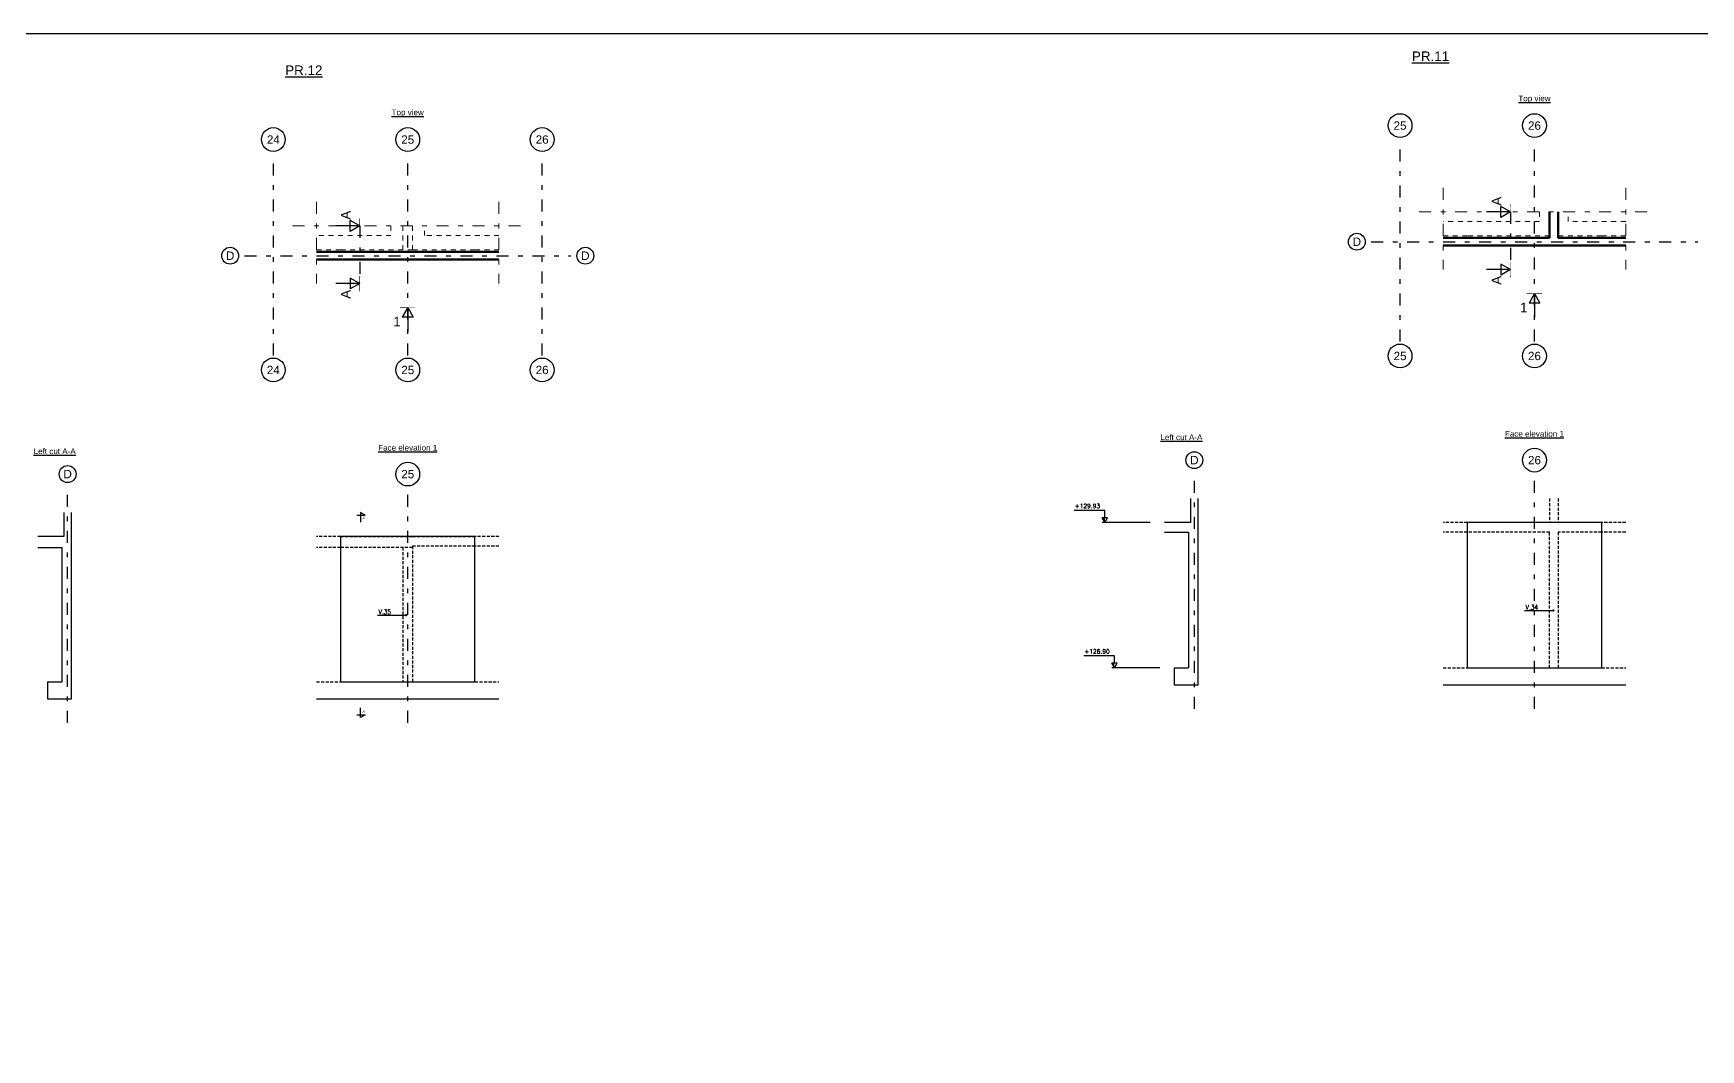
# Model space of a CAD drawing. Header units: millimetres. Extents: x -21776 to 63757, y -7870 to 8483.
# Drawn here: x 42691 to 46165, y -4478 to -2361 of the extents above; entities that cross this region are included whole.
import ezdxf
from ezdxf.enums import TextEntityAlignment as Align

# ---------------------------------------------------------------- set-up
doc = ezdxf.new("R2010")
doc.units = ezdxf.units.MM
for name, pattern in [('CACHE', [9.525, 6.35, -3.175]), ('GrDotted', [0.4, 0.1, -0.1, 0.1, -0.1]), ('GrFeatureAxis', [0.85, 0.25, -0.2, 0.1, -0.2, 0.1])]:
    doc.linetypes.add(name, pattern=pattern)
for name, color, linetype in [('COTATION', 1, 'Continuous'), ('GO-TEXTE', 9, 'Continuous'), ('Grid', 7, 'Continuous'), ('K_ENT_M_Building_PR.11', 7, 'Continuous'), ('K_ENT_M_Building_PR.12', 7, 'Continuous'), ('K_FOT_M_Building_PR.11', 7, 'Continuous'), ('K_FOT_M_Building_PR.12', 7, 'Continuous'), ('K_FOT_M_Building_V.46', 7, 'Continuous'), ('K_wAL_M_Building_PR.11', 7, 'Continuous'), ('K_wAL_M_Building_PR.12', 7, 'Continuous'), ('préfa v', 2, 'Continuous'), ('STR_TS_TXT', 7, 'Continuous'), ('STR_VOI-POT', 6, 'Continuous')]:
    doc.layers.add(name, color=color, linetype=linetype)
doc.styles.add('GrCut', font='swissli.ttf', dxfattribs={"height": 0.2})
doc.styles.add('GrDimensions', font='simplex.shx')
doc.styles.add('GrElevation', font='swissli.ttf', dxfattribs={"height": 0.2})
doc.styles.add('GrGrid', font='ARIAL.TTF', dxfattribs={"height": 0.17})
doc.styles.add('GrTitleDrawing', font='swissli.ttf', dxfattribs={"height": 0.2})
doc.styles.add('Lucida', font='')
doc.styles.add('TEXTE TS', font='romans.shx', dxfattribs={"width": 0.7, "oblique": 15})
doc.styles.get('Lucida').set_extended_font_data('Lucida Sans', italic=True)

# ---------------------------------------------------------------- blocks, each defined once
blk = doc.blocks.new('World Level Arrow 5_i')
at = {"color": 7, "linetype": 'Continuous', "lineweight": -3, "extrusion": (0, -1.22461e-16, -1)}
for p, q in [((0, 9.43), (0, -0.57)), ((-1, 0.57), (-1, -0.57)), ((0, 0), (-1, 0.57)), ((0, 0), (-1, -0.57))]:
    blk.add_line(p, q, dxfattribs=at)
blk.add_solid([(1, -0.57), (0, 0), (1, 0)], dxfattribs=at)

msp = doc.modelspace()

# ---------------------------------------------------------------- linework, layer by layer
at = {"layer": 'COTATION'}
for points in [[(43408.12909, -3572.87014), (43468.28482, -3572.87014)], [(45797.69285, -3563.16704), (45857.84858, -3563.16704)]]:
    msp.add_lwpolyline(points, dxfattribs=at)
at = {"layer": 'COTATION', "const_width": 2.5}
for points in [[(43467.03482, -3572.87014, 1), (43469.53482, -3572.87014, 1)], [(45856.59858, -3563.16704, 1), (45859.09858, -3563.16704, 1)]]:
    msp.add_lwpolyline(points, format="xyb", close=True, dxfattribs=at)
at = {"layer": 'GO-TEXTE', "flags": 128}
for points in [[(43365.20504, -3364.43379), (43382.85279, -3364.43379), (43373.17474, -3359.15373), (43373.17474, -3379.0752)], [(43365.20504, -3780.92939), (43382.85279, -3780.92939), (43373.17474, -3786.20944), (43373.17474, -3766.28797)]]:
    msp.add_lwpolyline(points, dxfattribs=at)
at = {"layer": 'Grid', "color": 4, "linetype": 'GrFeatureAxis', "lineweight": 25, "ltscale": 100}
for p, q in [((45538.58305, -3003.08968), (45538.58305, -2583.08718)), ((45818.58305, -3003.08968), (45818.58305, -2583.08718)), ((43191.38369, -3032.19922), (43191.38369, -2612.19672)), ((43471.38369, -3032.19922), (43471.38369, -2612.19672)), ((43751.38369, -3032.19922), (43751.38369, -2612.19672)), ((45478.58305, -2795.08968), (46158.58305, -2795.08968)), ((43131.38369, -2824.19922), (43811.38369, -2824.19922)), ((45110.02131, -3768.08352), (45110.02131, -3280.08252)), ((45818.58305, -3768.08352), (45818.58305, -3280.08252)), ((42762.82195, -3797.19305), (42762.82195, -3309.19205)), ((43471.38369, -3797.19305), (43471.38369, -3309.19205))]:
    msp.add_line(p, q, dxfattribs=at)
at = {"layer": 'Grid', "color": 1, "linetype": 'Continuous', "lineweight": 25, "ltscale": 100}
for centre, major_axis, start_param, end_param in [((45538.58305, -2553.08718), (17.51464, 17.51464), 5.4977871438, 11.780972451), ((45818.58305, -2553.08718), (17.51464, 17.51464), 5.4977871438, 11.780972451), ((43191.38369, -2582.19672), (17.51464, 17.51464), 5.4977871438, 11.780972451), ((43471.38369, -2582.19672), (17.51464, 17.51464), 5.4977871438, 11.780972451), ((43751.38369, -2582.19672), (17.51464, 17.51464), 5.4977871438, 11.780972451), ((45448.58305, -2795.08968), (12.4308, 12.4308), 5.4977871438, 11.780972451), ((43101.38369, -2824.19922), (12.4308, 12.4308), 5.4977871438, 11.780972451), ((43841.38369, -2824.19922), (12.4308, 12.4308), 5.4977871438, 11.780972451), ((45538.58305, -3033.08968), (17.51464, 17.51464), 5.4977871438, 11.780972451), ((45818.58305, -3033.08968), (17.51464, 17.51464), 5.4977871438, 11.780972451), ((43191.38369, -3062.19922), (17.51464, 17.51464), 5.4977871438, 11.780972451), ((43471.38369, -3062.19922), (17.51464, 17.51464), 5.4977871438, 11.780972451), ((43751.38369, -3062.19922), (17.51464, 17.51464), 5.4977871438, 11.780972451), ((45818.58305, -3250.08252), (-17.51464, 17.51464), 3.926990817, 10.2101761242), ((42762.82195, -3279.19205), (-12.4308, 12.4308), 3.926990817, 10.2101761242), ((43471.38369, -3279.19205), (-17.51464, 17.51464), 3.926990817, 10.2101761242), ((45110.02131, -3250.08252), (-12.4308, 12.4308), 3.926990817, 10.2101761242)]:
    msp.add_ellipse(centre, major_axis=major_axis, ratio=1, start_param=start_param, end_param=end_param, dxfattribs=at)
at = {"layer": 'K_ENT_M_Building_PR.11', "color": 9, "linetype": 'GrFeatureAxis', "lineweight": 20, "ltscale": 100}
for p, q in [((45628.58305, -2683.08718), (45628.58305, -2853.08968)), ((46008.58305, -2683.08718), (46008.58305, -2853.08968)), ((45578.58305, -2733.08718), (46058.58305, -2733.08718))]:
    msp.add_line(p, q, dxfattribs=at)
at = {"layer": 'K_ENT_M_Building_PR.11', "color": 7, "linetype": 'Continuous', "lineweight": -3, "ltscale": 100}
for p, q in [((45748.58305, -2733.08718), (45718.58305, -2733.08718)), ((45768.58305, -2733.08718), (45748.58305, -2721.74087)), ((45748.58305, -2744.43349), (45748.58305, -2721.74087)), ((45768.58305, -2733.08718), (45748.58305, -2733.08718)), ((45768.58305, -2733.08718), (45748.58305, -2744.43349)), ((45818.58305, -2903.08968), (45807.23674, -2923.08968)), ((45818.58305, -2903.08968), (45829.92935, -2923.08968)), ((45818.58305, -2903.08968), (45818.58305, -2923.08968)), ((45829.92935, -2923.08968), (45807.23674, -2923.08968)), ((45818.58305, -2923.08968), (45818.58305, -2953.08968))]:
    msp.add_line(p, q, dxfattribs=at)
at = {"layer": 'K_ENT_M_Building_PR.11', "color": 7, "linetype": 'Continuous', "lineweight": -3, "ltscale": 100, "extrusion": (0, -1.22461e-16, -1)}
for p, q in [((45768.58305, -2853.08968), (45748.58305, -2841.74337)), ((45748.58305, -2841.74337), (45748.58305, -2864.43599)), ((45748.58305, -2853.08968), (45718.58305, -2853.08968)), ((45768.58305, -2853.08968), (45748.58305, -2853.08968)), ((45768.58305, -2853.08968), (45748.58305, -2864.43599))]:
    msp.add_line(p, q, dxfattribs=at)
at = {"layer": 'K_ENT_M_Building_PR.11', "color": 120, "linetype": 'Continuous', "lineweight": -3}
for p, q in [((44918.69185, -3355.08252), (44859.69185, -3355.08252)), ((44918.69185, -3355.08252), (44859.69185, -3355.08252)), ((44923.69185, -3355.08252), (44918.69185, -3355.08252)), ((44923.69185, -3355.08252), (44918.69185, -3355.08252)), ((44923.69185, -3370.08252), (44923.69185, -3355.08252)), ((44923.69185, -3370.08252), (44923.69185, -3355.08252)), ((44938.69428, -3658.08352), (44879.69428, -3658.08352)), ((44938.69428, -3658.08352), (44879.69428, -3658.08352)), ((44943.69428, -3658.08352), (44938.69428, -3658.08352)), ((44943.69428, -3658.08352), (44938.69428, -3658.08352)), ((44943.69428, -3673.08352), (44943.69428, -3658.08352)), ((44943.69428, -3673.08352), (44943.69428, -3658.08352))]:
    msp.add_line(p, q, dxfattribs=at)
at = {"layer": 'K_ENT_M_Building_PR.11', "color": 7, "linetype": 'Continuous', "lineweight": -3, "ltscale": 100, "const_width": 1.2}
for points in [[(45768.60295, -2749.01239), (45768.56314, -2717.16198)], [(45834.50825, -2903.06977), (45802.65784, -2903.10959)]]:
    msp.add_lwpolyline(points, dxfattribs=at)
at = {"layer": 'K_ENT_M_Building_PR.11', "color": 7, "linetype": 'GrFeatureAxis', "lineweight": -3, "ltscale": 100}
msp.add_lwpolyline([(45768.58305, -2733.08718), (45768.58305, -2853.08968)], dxfattribs=at)
at = {"layer": 'K_ENT_M_Building_PR.11', "color": 7, "linetype": 'Continuous', "lineweight": -3, "ltscale": 100, "extrusion": (0, -1.22461e-16, -1), "const_width": 1.2}
msp.add_lwpolyline([(-45768.60295, -2837.16448), (-45768.56314, -2869.01489)], dxfattribs=at)
at = {"layer": 'K_ENT_M_Building_PR.12', "color": 9, "linetype": 'GrFeatureAxis', "lineweight": 20, "ltscale": 100}
for p, q in [((43281.38369, -2712.19672), (43281.38369, -2882.19922)), ((43661.38369, -2712.19672), (43661.38369, -2882.19922)), ((43231.38369, -2762.19672), (43711.38369, -2762.19672))]:
    msp.add_line(p, q, dxfattribs=at)
at = {"layer": 'K_ENT_M_Building_PR.12', "color": 7, "linetype": 'Continuous', "lineweight": -3, "ltscale": 100}
for p, q in [((43351.38369, -2762.19672), (43321.38369, -2762.19672)), ((43371.38369, -2762.19672), (43351.38369, -2750.85041)), ((43351.38369, -2773.54302), (43351.38369, -2750.85041)), ((43371.38369, -2762.19672), (43351.38369, -2762.19672)), ((43371.38369, -2762.19672), (43351.38369, -2773.54302)), ((43471.38369, -2932.19922), (43460.03738, -2952.19922)), ((43482.72999, -2952.19922), (43460.03738, -2952.19922)), ((43471.38369, -2932.19922), (43482.72999, -2952.19922)), ((43471.38369, -2932.19922), (43471.38369, -2952.19922)), ((43471.38369, -2952.19922), (43471.38369, -2982.19922))]:
    msp.add_line(p, q, dxfattribs=at)
at = {"layer": 'K_ENT_M_Building_PR.12', "color": 7, "linetype": 'Continuous', "lineweight": -3, "ltscale": 100, "extrusion": (0, -1.22461e-16, -1)}
for p, q in [((43351.38369, -2882.19922), (43321.38369, -2882.19922)), ((43371.38369, -2882.19922), (43351.38369, -2870.85291)), ((43351.38369, -2870.85291), (43351.38369, -2893.54552)), ((43371.38369, -2882.19922), (43351.38369, -2882.19922)), ((43371.38369, -2882.19922), (43351.38369, -2893.54552))]:
    msp.add_line(p, q, dxfattribs=at)
at = {"layer": 'K_ENT_M_Building_PR.12', "color": 7, "linetype": 'Continuous', "lineweight": -3, "ltscale": 100, "const_width": 1.2}
for points in [[(43371.40359, -2778.12192), (43371.36378, -2746.27151)], [(43487.30889, -2932.17931), (43455.45848, -2932.21912)]]:
    msp.add_lwpolyline(points, dxfattribs=at)
at = {"layer": 'K_ENT_M_Building_PR.12', "color": 7, "linetype": 'GrFeatureAxis', "lineweight": -3, "ltscale": 100}
msp.add_lwpolyline([(43371.38369, -2762.19672), (43371.38369, -2882.19922)], dxfattribs=at)
at = {"layer": 'K_ENT_M_Building_PR.12', "color": 7, "linetype": 'Continuous', "lineweight": -3, "ltscale": 100, "extrusion": (0, -1.22461e-16, -1), "const_width": 1.2}
msp.add_lwpolyline([(-43371.40359, -2866.27401), (-43371.36378, -2898.12442)], dxfattribs=at)
at = {"layer": 'K_FOT_M_Building_PR.11', "color": 9, "linetype": 'GrDotted', "lineweight": 15, "ltscale": 100}
for p, q in [((45829.11056, -2733.08718), (45829.11054, -2753.08968)), ((45889.11054, -2753.08949), (45889.11056, -2733.08718)), ((45829.11054, -2753.08968), (45628.58305, -2753.08944)), ((46008.58305, -2753.08959), (45889.11054, -2753.08949))]:
    msp.add_line(p, q, dxfattribs=at)
at = {"layer": 'K_FOT_M_Building_PR.12', "color": 9, "linetype": 'GrDotted', "lineweight": 15, "ltscale": 100}
for p, q in [((43436.38561, -2762.19672), (43436.38565, -2782.19922)), ((43506.38565, -2782.19891), (43506.38561, -2762.19672)), ((43436.38565, -2782.19922), (43281.38369, -2782.19906)), ((43661.38369, -2782.1991), (43506.38565, -2782.19891))]:
    msp.add_line(p, q, dxfattribs=at)
at = {"layer": 'K_FOT_M_Building_V.46', "color": 4, "linetype": 'Continuous', "ltscale": 100}
for p, q in [((43281.38369, -3747.19305), (43661.38369, -3747.19305)), ((45628.58305, -3718.08352), (46008.58305, -3718.08352))]:
    msp.add_line(p, q, dxfattribs=at)
for points in [[(45958.58305, -3683.08252), (45958.58305, -3380.08252), (45678.58305, -3380.08252), (45678.58305, -3683.08252)], [(43611.38369, -3712.19205), (43611.38369, -3409.19205), (43331.38369, -3409.19205), (43331.38369, -3712.19205)]]:
    msp.add_lwpolyline(points, close=True, dxfattribs=at)
at = {"layer": 'K_wAL_M_Building_PR.11', "color": 6, "linetype": 'Continuous', "lineweight": 60, "ltscale": 100}
for p, q in [((45850.0149, -2733.08718), (45850.0149, -2787.08968)), ((45868.1124, -2787.08968), (45868.1124, -2733.08718)), ((45850.0149, -2787.08968), (45628.58305, -2787.08968)), ((45628.58305, -2803.08968), (46008.58305, -2803.08968)), ((46008.58305, -2787.08968), (45868.1124, -2787.08968))]:
    msp.add_line(p, q, dxfattribs=at)
at = {"layer": 'K_wAL_M_Building_PR.11', "color": 9, "linetype": 'GrDotted', "lineweight": 15, "ltscale": 100}
for p, q in [((45678.58305, -2783.08718), (45628.58305, -2783.08718)), ((45850.0149, -2783.08718), (45678.58305, -2783.08718)), ((45958.58305, -2783.08718), (45868.1124, -2783.08718)), ((46008.58305, -2783.08718), (45958.58305, -2783.08718))]:
    msp.add_line(p, q, dxfattribs=at)
at = {"layer": 'K_wAL_M_Building_PR.12', "color": 9, "linetype": 'GrDotted', "lineweight": 15, "ltscale": 100}
for p, q in [((43461.38244, -2812.19672), (43461.38258, -2762.19672)), ((43481.38508, -2762.19672), (43481.38494, -2812.19672)), ((43331.38369, -2812.19672), (43281.38369, -2812.19672)), ((43481.38369, -2812.19672), (43331.38369, -2812.19672)), ((43611.38369, -2812.19672), (43481.38494, -2812.19672)), ((43661.38369, -2812.19672), (43611.38369, -2812.19672))]:
    msp.add_line(p, q, dxfattribs=at)
at = {"layer": 'K_wAL_M_Building_PR.12', "color": 6, "linetype": 'Continuous', "lineweight": 60, "ltscale": 100}
for p, q in [((43661.38369, -2816.19922), (43281.38369, -2816.19922)), ((43281.38369, -2832.19922), (43661.38369, -2832.19922))]:
    msp.add_line(p, q, dxfattribs=at)
at = {"layer": 'préfa v', "color": 2, "ltscale": 3}
for p, q in [((45102.02131, -3330.08252), (45102.02131, -3380.08252)), ((45118.02131, -3380.08252), (45118.02131, -3330.08252)), ((42754.82195, -3359.19205), (42754.82195, -3409.19205)), ((42770.82195, -3409.19205), (42770.82195, -3359.19205)), ((45098.01881, -3380.08252), (45048.01881, -3380.08252)), ((45048.01881, -3400.08502), (45098.01881, -3400.08502)), ((45098.01881, -3400.08502), (45098.01881, -3683.08252)), ((45102.02131, -3380.08252), (45098.07682, -3380.08252)), ((45118.02131, -3683.08252), (45118.02131, -3380.08252)), ((42750.81945, -3409.19205), (42700.81945, -3409.19205)), ((42700.81945, -3432.19205), (42750.81945, -3432.19205)), ((42750.81945, -3432.19205), (42750.81945, -3712.19205)), ((42754.82195, -3409.19205), (42750.8579, -3409.19205)), ((42770.82195, -3712.19205), (42770.82195, -3409.19205)), ((42720.82189, -3712.19305), (42750.81945, -3712.19205)), ((42720.82189, -3712.19305), (42720.82189, -3747.19305)), ((42770.82195, -3747.19305), (42770.82195, -3712.19305)), ((45068.02124, -3683.08352), (45098.01881, -3683.08252)), ((45068.02124, -3683.08352), (45068.02124, -3718.08352)), ((45118.02131, -3718.08352), (45118.02131, -3683.08352)), ((42720.82189, -3747.19305), (42770.82195, -3747.19305)), ((45068.02124, -3718.08352), (45118.02131, -3718.08352))]:
    msp.add_line(p, q, dxfattribs=at)
at = {"layer": 'STR_VOI-POT', "color": 7, "linetype": 'CACHE'}
for p, q in [((45850.0149, -3330.08252), (45850.0149, -3380.08252)), ((45868.1124, -3330.08252), (45868.1124, -3380.08252)), ((45850.0149, -3380.08252), (45628.58305, -3380.08252)), ((45678.58305, -3400.08502), (45628.58305, -3400.08502)), ((45850.0149, -3400.08502), (45678.58305, -3400.08502)), ((45850.0149, -3683.08252), (45850.0149, -3400.08502)), ((46008.58305, -3380.08252), (45868.1124, -3380.08252)), ((45868.1124, -3400.08502), (45868.1124, -3683.08252)), ((45958.58305, -3400.08502), (45868.1124, -3400.08502)), ((46008.58305, -3400.08502), (45958.58305, -3400.08502)), ((43331.38369, -3409.19205), (43281.38369, -3409.19205)), ((43331.38369, -3432.19205), (43281.38369, -3432.19205)), ((43331.38369, -3409.19205), (43481.38369, -3409.19205)), ((43481.38369, -3432.19205), (43331.38369, -3432.19205)), ((43461.38244, -3432.19205), (43461.38244, -3712.19205)), ((43481.38494, -3409.19205), (43611.38369, -3409.19205)), ((43481.38494, -3429.19455), (43481.38494, -3712.19205)), ((43611.38369, -3429.19455), (43481.38494, -3429.19455)), ((43661.38369, -3409.19205), (43611.38369, -3409.19205)), ((43661.38369, -3429.19455), (43611.38369, -3429.19455)), ((43281.38369, -3712.19205), (43331.38369, -3712.19205)), ((43331.38369, -3712.19205), (43611.38369, -3712.19205)), ((43611.38369, -3712.19205), (43661.38369, -3712.19205)), ((45628.58305, -3683.08252), (45678.58305, -3683.08252)), ((45678.58305, -3683.08252), (45850.0149, -3683.08252)), ((45868.1124, -3683.08252), (45958.58305, -3683.08252)), ((45958.58305, -3683.08252), (46008.58305, -3683.08252))]:
    msp.add_line(p, q, dxfattribs=at)
at = {"layer": 'STR_VOI-POT'}
msp.add_lwpolyline([(-14626.05801, -2360.94219), (63756.79188, -2360.94219), (63756.79188, -6687.41341), (-14626.05801, -6687.41341)], close=True, dxfattribs=at)

# ---------------------------------------------------------------- block references
at = {"layer": 'K_ENT_M_Building_PR.11', "color": 120, "linetype": 'Continuous', "lineweight": -3, "xscale": 10, "yscale": 10, "zscale": 10, "rotation": 270}
for p in [(44923.69185, -3380.08252), (44923.69185, -3380.08252), (44943.69428, -3683.08352), (44943.69428, -3683.08352)]:
    msp.add_blockref('World Level Arrow 5_i', p, dxfattribs=at)

# ---------------------------------------------------------------- texts
at = {"layer": 'GO-TEXTE', "linetype": 'Continuous', "style": 'Lucida'}
for p in [(43376.78988, -3373.22654), (43376.78988, -3776.6591)]:
    msp.add_text('A', height=5.32, rotation=0.00179755, dxfattribs=at).set_placement(p)
at = {"layer": 'Grid', "color": 1, "linetype": 'Continuous', "lineweight": -3, "ltscale": 100, "style": 'GrGrid'}
for s, height, p in [('25', 17.371078, (45538.58305, -2553.08718)), ('26', 17.371078, (45818.58305, -2553.08718)), ('24', 17.371078, (43191.38369, -2582.19672)), ('25', 17.371078, (43471.38369, -2582.19672)), ('26', 17.371078, (43751.38369, -2582.19672)), ('D', 17.57981, (45448.58305, -2795.08968)), ('D', 17.57981, (43101.38369, -2824.19922)), ('D', 17.57981, (43841.38369, -2824.19922)), ('24', 17.371078, (43191.38369, -3062.19922)), ('25', 17.371078, (43471.38369, -3062.19922)), ('26', 17.371078, (43751.38369, -3062.19922)), ('25', 17.371078, (45538.58305, -3033.08968)), ('26', 17.371078, (45818.58305, -3033.08968)), ('D', 17.57981, (45110.02131, -3250.08252)), ('26', 17.371078, (45818.58305, -3250.08252)), ('D', 17.57981, (42762.82195, -3279.19205)), ('25', 17.371078, (43471.38369, -3279.19205))]:
    msp.add_text(s, height=height, dxfattribs=at).set_placement(p, align=Align.MIDDLE_CENTER)
at = {"layer": 'K_ENT_M_Building_PR.11', "color": 7, "linetype": 'Continuous', "lineweight": -3, "ltscale": 100, "attachment_point": 5}
for s, insert, char_height, style in [('{\\LPR.11}', (45602.09083, -2408.68434), 20, 'GrTitleDrawing'), ('\\LTop view', (45818.58305, -2498.31774), 12, 'GrTitleDrawing'), ('{1}', (45796.17326, -2932.12856), 20, 'GrElevation'), ('\\LFace elevation 1', (45818.58305, -3195.31308), 12, 'GrTitleDrawing'), ('\\LLeft cut A-A', (45083.02006, -3202.50271), 12, 'GrTitleDrawing')]:
    msp.add_mtext(s, dxfattribs=dict(at, insert=insert, char_height=char_height, style=style))
at = {"layer": 'K_ENT_M_Building_PR.11', "color": 7, "linetype": 'Continuous', "lineweight": -3, "ltscale": 100, "char_height": 20, "attachment_point": 5, "rotation": 90, "style": 'GrCut'}
for insert in [(45739.54417, -2710.67739), (45739.54417, -2875.49947)]:
    msp.add_mtext('{A}', dxfattribs=dict(at, insert=insert))
at = {"layer": 'K_ENT_M_Building_PR.11', "color": 0, "linetype": 'Continuous', "lineweight": -3, "char_height": 9, "attachment_point": 9, "style": 'GrDimensions'}
for s, insert in [('\\A1;+129.93', (44913.69185, -3350.08252)), ('\\A1;+126.90', (44933.69428, -3653.08352))]:
    msp.add_mtext(s, dxfattribs=dict(at, insert=insert))
at = {"layer": 'K_ENT_M_Building_PR.12', "color": 7, "linetype": 'Continuous', "lineweight": -3, "ltscale": 100, "attachment_point": 5}
for s, insert, char_height, style in [('{\\LPR.12}', (43254.89147, -2437.79387), 20, 'GrTitleDrawing'), ('\\LTop view', (43471.38369, -2527.42727), 12, 'GrTitleDrawing'), ('{1}', (43448.9739, -2961.23809), 20, 'GrElevation'), ('\\LLeft cut A-A', (42735.8207, -3231.61224), 12, 'GrTitleDrawing'), ('\\LFace elevation 1', (43471.38369, -3224.42261), 12, 'GrTitleDrawing')]:
    msp.add_mtext(s, dxfattribs=dict(at, insert=insert, char_height=char_height, style=style))
at = {"layer": 'K_ENT_M_Building_PR.12', "color": 7, "linetype": 'Continuous', "lineweight": -3, "ltscale": 100, "char_height": 20, "attachment_point": 5, "rotation": 90, "style": 'GrCut'}
for insert in [(43342.34481, -2739.78693), (43342.34481, -2904.609)]:
    msp.add_mtext('{A}', dxfattribs=dict(at, insert=insert))
at = {"layer": 'STR_TS_TXT', "style": 'TEXTE TS', "width": 0.8}
for s, p in [('V.35', (43410.69137, -3571.21899, -0.00589)), ('V.34', (45800.25512, -3561.51589, -0.00589))]:
    msp.add_text(s, height=10, dxfattribs=at).set_placement(p)

doc.saveas('drawing.dxf')
